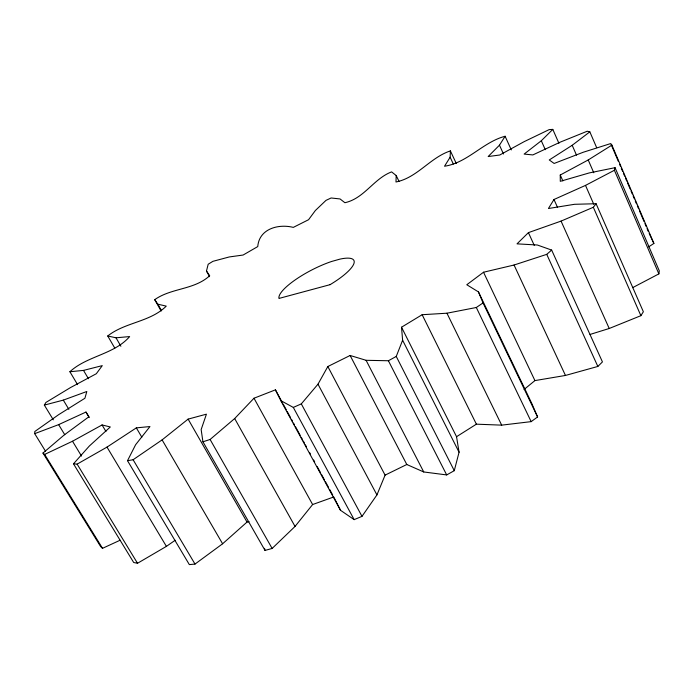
<?xml version="1.0" encoding="UTF-8"?>
<svg xmlns="http://www.w3.org/2000/svg" width="694" height="694" viewBox="0 0 694 694"><rect width="100%" height="100%" fill="white"/><g stroke="black" fill="none" stroke-linecap="round" stroke-linejoin="round"><path stroke-width="1.04" d="M209.571 276.698L206.474 271.016L208.183 264.241L212.919 261.326L229.289 256.945L243.108 255.036L257.76 246.578C259.14 228.76 278.433 223.633 293.302 227.389L308.561 219.72L315.354 210.525L325.989 200.375L331.107 197.981L340.06 198.952L344.892 202.717C364.229 198.484 373.693 178.662 391.598 171.886L396.196 175.53L395.988 181.993C417.259 177.725 430.211 157.529 450.389 150.902L456.296 163.515M453.329 164.027L450.137 157.208L450.389 150.902M45.431 451.083L34.7 433.655L34.813 431.495L58.6 414.7L84.902 398.269L86.819 391.494L63.31 400.117L44.338 405.096L53.308 419.827M632.624 287.654L658.875 273.887L659.3 270.86L615.058 167.679L589.258 172.927L560.284 181.325L560.249 175.018L588.217 159.958L611.891 145.124L610.737 143.554L583.324 152.22L554.133 163.454L549.266 159.958L572.194 145.289L589.831 131.843L596.667 147.675M658.875 273.887L614.398 170.273L615.058 167.679M249.059 521.645L247.021 522.07L222.609 543.784L195.005 564.075L189.341 564.612L127.514 460.703L133.109 459.74L162.11 439.883L188.117 419.115L206.422 414.171L201.156 429.577L202.934 441.8L210.1 439.476L234.676 418.551L253.995 398.226L275.431 389.846L280.792 400.629L293.31 407.413L301.309 403.891L317.991 384.181L327.828 366.527L350.123 355.475L406.797 464.503L423.739 471.963L446.684 474.93L454.275 470.679L459.064 452.228L456.548 436.7L401.522 327.212L422.143 314.712L446.945 313.211L476.318 307.494L483.05 302.914L478.47 291.931L466.793 284.74L483.527 272.23L514.054 265.021L546.742 254.351L551.652 250.074L602.444 361.921L597.846 366.449L565.463 375.454L534.927 380.598L524.065 389.481M350.123 355.475L366.094 360.307L388.397 360.75L396.257 356.43L402.615 340.225L401.522 327.212M280.792 400.629L340.511 510.281L354.166 519.641L361.99 516.353L376.937 494.909L385.092 475.13L406.797 464.503M127.514 460.703L135.616 444.733L149.965 426.558L136.345 427.868L107.006 447.101L77.129 464.13L73.486 463.818L133.699 562.504L137.525 563.268L166.404 546.378L175.174 540.27M44.338 405.096L45.943 402.433L70.45 387.599L96.31 373.736L102.287 365.625L83.506 370.405L69.894 371.732L77.589 384.649M614.398 170.273L585.502 185.393L553.986 199.499L548.434 208.512L574.589 204.296L596.094 203.724L643.364 311.762L640.883 315.683L609.219 328.496L590.047 334.447M450.137 157.208L444.524 166.23C467.478 162.838 483.05 142.036 505.111 136.258L511.296 149.93M558.913 143.259L552.806 129.388L549.145 129.622L524.17 141.645L499.749 155.014L488.16 156.54L499.472 145.176L505.111 136.258M551.652 250.074L537.356 245.008L517.013 243.854L528.42 232.629L561.064 221.1L593.335 207.272L596.094 203.724M202.934 441.8L265.021 550.42L272.135 548.451L295.037 526.434L312.621 504.538L333.753 496.973L340.511 510.281M73.486 463.818L89.353 446.008L110.303 426.966L102.061 424.945L72.514 441.237L44.642 454.431L42.976 453.052L64.03 435.112L88.875 416.808L85.969 412.062L58.634 424.633L34.7 433.655M69.894 371.732C87.045 355.892 114.094 354.487 129.657 336.573L116.011 337.805L107.735 335.974C125.12 322.155 150.242 322.085 166.256 306.123L157.859 304.189L154.719 299.669C171.323 287.854 194.346 289.927 209.683 275.726L206.474 271.016M589.831 131.843L587.228 131.235L560.31 142.105L532.845 154.927L524.117 154.085L541.311 140.752L552.806 129.388M456.548 436.7L476.388 424.173L501.675 425.144L531.162 421.631L537.59 416.955L531.769 403.422L478.47 291.931M648.621 246.908L653.895 243.438L611.891 145.124M42.976 453.052L100.604 546.525L102.521 548.329L120.088 540.236M653.895 243.438L649.176 233.505M44.642 454.431L102.521 548.329M77.129 464.13L137.525 563.268M72.514 441.237L81.51 456.062M58.634 424.633L64.768 434.73M63.31 400.117L68.871 409.347M85.969 412.062L89.292 417.606M107.006 447.101L166.404 546.378M102.061 424.945L105.939 431.451M133.109 459.74L195.005 564.075M83.506 370.405L88.442 378.733M136.345 427.868L141.828 437.203M162.11 439.883L222.609 543.784M107.735 335.974L114.788 348.11M116.011 337.805L120.895 346.254M188.117 419.115L247.021 522.07M210.1 439.476L272.135 548.451M157.859 304.189L161.555 310.756M154.719 299.669L161.034 310.877M234.676 418.551L295.037 526.434M253.995 398.226L312.621 504.538M275.431 389.846L282.137 402.164M283.169 404.064L286.266 409.755M287.299 411.646L290.396 417.337M291.428 419.228L292.46 421.128M293.493 423.028L294.525 424.919M295.557 426.819L300.207 435.346M301.239 437.246L302.272 439.137M303.304 441.037L304.336 442.928M305.369 444.828L306.401 446.728M309.498 452.41L310.53 454.31M313.627 460.001L314.66 461.892M317.236 466.637L320.333 472.319M321.365 474.219L324.462 479.901M325.495 481.801L328.592 487.492M329.624 489.383L332.721 495.074M293.31 407.413L354.166 519.641M301.309 403.891L361.99 516.353M317.991 384.181L376.937 494.909M327.828 366.527L385.092 475.13M366.094 360.307L423.739 471.963M388.397 360.75L446.684 474.93M396.257 356.43L454.275 470.679M402.615 340.225L459.064 452.228M422.143 314.712L476.388 424.173M446.945 313.211L501.675 425.144M396.196 175.53L399.007 181.334M476.318 307.494L531.162 421.631M483.05 302.914L537.59 416.955M483.527 272.23L534.927 380.598M514.054 265.021L565.463 375.454M528.42 232.629L534.259 245.372M499.472 145.176L503.488 153.99M546.742 254.351L597.846 366.449M553.986 199.499L557.516 207.376M561.064 221.1L609.219 328.496M560.249 175.018L562.869 180.917M541.311 140.752L545.276 149.67M572.194 145.289L576.506 155.152M585.502 185.393L593.769 204.253M593.335 207.272L640.883 315.683M588.217 159.958L593.778 172.771M611.154 144.543L618.337 161.346M619.603 164.313L620.453 166.282M621.295 168.26L622.561 171.227M623.403 173.205L624.678 176.172M625.52 178.15L626.786 181.117M627.628 183.095L630.169 189.02M631.011 190.997L632.277 193.964M633.119 195.942L634.394 198.909M635.236 200.887L636.502 203.854M637.344 205.823L638.619 208.79M639.46 210.768L644.11 221.646M644.952 223.624L646.218 226.582M647.06 228.56L648.335 231.527M264.553 548.329L265.021 550.42M330.066 284.67L278.971 298.437A42.048 10.878 -27.4 0 1 331.55 261.491L339.808 259.157A42.048 10.878 -27.4 0 1 353.801 263.867A42.048 10.878 -27.4 0 1 330.066 284.67"/></g></svg>
